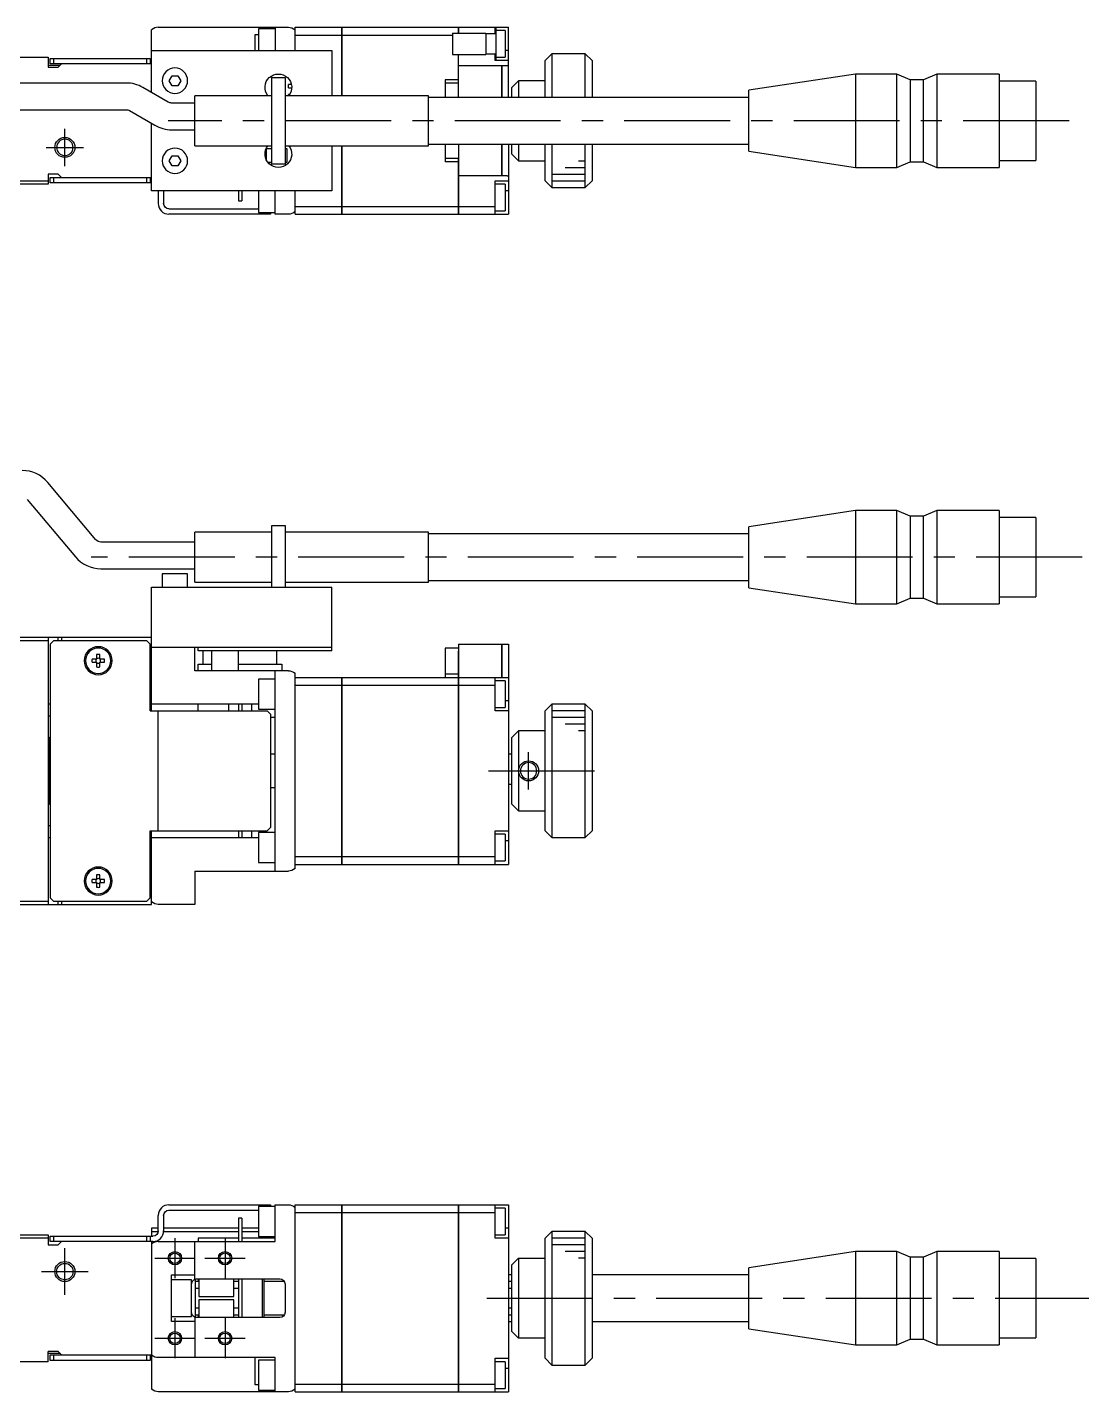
# Model space of a CAD drawing. Extents: x -1 to 626, y -8 to 214.
# Drawn here: x 146.9 to 305.9, y 10 to 214.4 of the extents above; entities that cross this region are included whole.
import ezdxf

# ---------------------------------------------------------------- set-up
doc = ezdxf.new("R2010")
doc.units = 0
doc.header["$LTSCALE"] = 0.5
doc.linetypes.add('CENTER', pattern=[50.8, 31.75, -6.35, 6.35, -6.35])
for name, color, linetype in [('MSM_CENTER', 1, 'CENTER'), ('MSM_CONTINUOUS', 7, 'CONTINUOUS'), ('MSM_NARROW', 5, 'CONTINUOUS')]:
    doc.layers.add(name, color=color, linetype=linetype)

msp = doc.modelspace()

# ---------------------------------------------------------------- linework, layer by layer
at = {"layer": 'MSM_CENTER'}
for p, q in [((303, 200.39), (168, 200.39)), ((152.5, 193.59), (152.5, 199.19)), ((149.7, 196.39), (155.3, 196.39)), ((304.95, 135), (156.43, 135)), ((222, 100.2), (222, 105.8)), ((216, 103), (234, 103)), ((169, 33), (169, 27)), ((176.5, 33), (176.5, 27)), ((152.5, 24.5), (152.5, 31.5)), ((166, 30), (172, 30)), ((173.5, 30), (179.5, 30)), ((149, 28), (156, 28)), ((215.72, 24), (305.94, 24)), ((169, 21), (169, 15)), ((176.5, 21), (176.5, 15)), ((166, 18), (172, 18)), ((173.5, 18), (179.5, 18))]:
    msp.add_line(p, q, dxfattribs=at)
at = {"layer": 'MSM_CONTINUOUS'}
for p, q in [((165.5, 204.61), (165.5, 214.01)), ((166.5, 214.39), (186, 214.39)), ((181, 210.89), (181, 213.33)), ((181, 213.33), (181.5, 213.33)), ((184, 214.14), (181.5, 214.14)), ((181.5, 214.14), (181.5, 210.89)), ((184, 214.39), (184, 210.89)), ((187, 210.89), (187, 214.39)), ((187, 214.39), (193.99, 214.39)), ((187, 213.23), (193.99, 213.23)), ((193.99, 204.14), (193.99, 214.39)), ((194, 214.38), (193.99, 214.38)), ((194, 213.23), (193.99, 213.23)), ((194, 214.39), (211.49, 214.39)), ((194, 214.39), (194, 204.14)), ((194, 213.23), (210.6, 213.23)), ((210.6, 213.49), (210.6, 210.29)), ((210.6, 213.49), (215.6, 213.49)), ((211.49, 213.49), (211.49, 214.39)), ((211.5, 214.38), (211.49, 214.38)), ((211.5, 214.39), (211.5, 213.49)), ((211.5, 214.39), (219, 214.39)), ((215.6, 213.49), (215.6, 210.29)), ((217.1, 213.39), (215.6, 213.39)), ((217, 213.39), (217, 214.39)), ((217.1, 214.39), (217.1, 209.39)), ((218.5, 213.89), (217.1, 213.89)), ((218.5, 213.89), (218.5, 209.89)), ((219, 203.89), (219, 214.39)), ((165.5, 210.89), (192.5, 210.89)), ((192.5, 210.89), (192.5, 204.14)), ((219, 210.89), (218.5, 210.89)), ((58.5, 209.89), (150, 209.89)), ((150, 209.89), (150, 208.39)), ((151.75, 208.64), (150, 208.64)), ((150.3, 209.69), (165.3, 209.69)), ((150.3, 208.89), (150.3, 209.69)), ((165.5, 208.89), (150.3, 208.89)), ((150.8, 209.69), (150.8, 208.89)), ((152, 208.89), (151.5, 208.39)), ((164.8, 208.89), (164.8, 209.69)), ((165.3, 209.69), (165.3, 208.89)), ((210.6, 210.29), (215.6, 210.29)), ((211.49, 206.04), (211.49, 210.29)), ((211.5, 203.89), (211.5, 210.29)), ((211.5, 208.64), (217.99, 208.64)), ((215.6, 210.39), (217.1, 210.39)), ((217, 209.39), (217, 210.39)), ((219, 209.39), (217, 209.39)), ((217.1, 209.89), (218.5, 209.89)), ((217.99, 203.89), (217.99, 208.64)), ((218, 208.63), (217.99, 208.63)), ((218, 208.64), (218.8, 208.64)), ((218, 208.64), (218, 203.89)), ((218.8, 208.62), (218.8, 208.64)), ((219, 208.62), (218.8, 208.62)), ((225.5, 210.39), (224.5, 209.39)), ((224.5, 203.89), (224.5, 209.39)), ((230.5, 210.39), (225.5, 210.39)), ((225.5, 210.39), (225.5, 203.89)), ((231.5, 209.39), (230.5, 210.39)), ((230.5, 203.89), (230.5, 210.39)), ((231.5, 209.39), (231.5, 203.89)), ((150, 208.39), (151.5, 208.39)), ((168.13, 206.39), (168.57, 207.14)), ((168.57, 207.14), (169.43, 207.14)), ((169.43, 207.14), (169.87, 206.39)), ((183.5, 206.89), (185.5, 206.89)), ((183.5, 193.89), (183.5, 206.89)), ((185.5, 206.89), (185.5, 193.89)), ((209.5, 206.54), (209.5, 203.89)), ((211.49, 206.54), (209.5, 206.54)), ((271, 207.39), (255, 204.96)), ((277.2, 207.39), (271, 207.39)), ((271, 207.39), (271, 193.39)), ((279.2, 206.54), (277.2, 207.39)), ((277.2, 193.39), (277.2, 207.39)), ((281.2, 206.54), (279.2, 206.54)), ((279.2, 206.54), (279.2, 194.24)), ((283.2, 207.39), (281.2, 206.54)), ((281.2, 194.24), (281.2, 206.54)), ((292.5, 207.39), (283.2, 207.39)), ((283.2, 207.39), (283.2, 193.39)), ((292.5, 207.39), (292.5, 193.39)), ((161.7, 206.04), (140.5, 206.04)), ((168, 203.17), (164.2, 205.37)), ((168.57, 205.64), (168.13, 206.39)), ((169.43, 205.64), (168.57, 205.64)), ((169.87, 206.39), (169.43, 205.64)), ((186.45, 205.81), (186, 205.81)), ((186, 205.31), (186, 205.81)), ((186, 205.31), (186.5, 205.31)), ((211.5, 206.04), (209.5, 206.04)), ((219.5, 205.39), (220.5, 206.39)), ((219.5, 203.89), (219.5, 205.39)), ((224.5, 206.39), (220.5, 206.39)), ((220.5, 206.39), (220.5, 203.89)), ((255, 195.82), (255, 204.96)), ((298, 206.34), (292.5, 206.34)), ((298, 206.34), (298, 194.44)), ((172, 203.04), (168.5, 203.04)), ((183.5, 204.14), (172, 204.14)), ((172, 196.64), (172, 204.14)), ((207, 204.14), (185.5, 204.14)), ((186.19, 204.31), (186, 204.31)), ((186, 204.14), (186, 204.31)), ((207, 196.64), (207, 204.14)), ((255, 203.89), (207, 203.89)), ((140.5, 202.04), (161.7, 202.04)), ((162.2, 201.9), (166, 199.71)), ((165.5, 189.89), (165.5, 200)), ((168.5, 199.04), (172, 199.04)), ((172, 196.64), (183.5, 196.64)), ((185.5, 196.64), (207, 196.64)), ((192.5, 196.64), (192.5, 189.89)), ((193.99, 186.39), (193.99, 196.64)), ((194, 196.64), (194, 186.39)), ((207, 196.89), (255, 196.89)), ((209.5, 196.89), (209.5, 194.23)), ((211.5, 196.89), (211.5, 186.39)), ((217.99, 192.14), (217.99, 196.89)), ((218, 196.89), (218, 192.14)), ((219, 196.89), (219, 186.39)), ((219.5, 195.39), (219.5, 196.89)), ((220.5, 196.89), (220.5, 194.39)), ((224.5, 191.39), (224.5, 196.89)), ((225.5, 196.89), (225.5, 190.39)), ((230.5, 190.39), (230.5, 196.89)), ((231.5, 196.89), (231.5, 191.39)), ((168.13, 194.39), (168.57, 195.14)), ((168.57, 193.64), (168.13, 194.39)), ((168.57, 195.14), (169.43, 195.14)), ((169.43, 195.14), (169.87, 194.39)), ((169.87, 194.39), (169.43, 193.64)), ((183.5, 196.16), (182.67, 196.16)), ((182.67, 196.16), (182.67, 194.59)), ((185.82, 196.16), (185.5, 196.16)), ((185.82, 194.16), (185.82, 196.16)), ((211.5, 194.73), (209.5, 194.73)), ((211.49, 194.23), (209.5, 194.23)), ((211.49, 186.39), (211.49, 194.73)), ((220.5, 194.39), (219.5, 195.39)), ((220.5, 194.39), (224.5, 194.39)), ((255, 195.82), (271, 193.39)), ((277.2, 193.39), (279.2, 194.24)), ((279.2, 194.24), (281.2, 194.24)), ((281.2, 194.24), (283.2, 193.39)), ((292.5, 194.44), (298, 194.44)), ((150, 192.39), (150, 190.89)), ((151.5, 192.39), (150, 192.39)), ((151.5, 192.39), (152, 191.89)), ((169.43, 193.64), (168.57, 193.64)), ((182.92, 194.16), (183.5, 194.16)), ((185.5, 193.89), (183.5, 193.89)), ((185.5, 194.16), (185.82, 194.16)), ((217.99, 192.14), (211.5, 192.14)), ((218, 192.15), (217.99, 192.15)), ((218.8, 192.14), (218, 192.14)), ((218.8, 192.16), (219, 192.16)), ((218.8, 192.14), (218.8, 192.16)), ((271, 193.39), (277.2, 193.39)), ((283.2, 193.39), (292.5, 193.39)), ((150, 190.89), (137, 190.89)), ((137.11, 191.39), (150, 191.39)), ((150.3, 191.09), (150.3, 191.89)), ((150.3, 191.89), (165.5, 191.89)), ((165.5, 191.09), (150.3, 191.09)), ((150.8, 191.89), (150.8, 191.09)), ((164.8, 191.09), (164.8, 191.89)), ((165.3, 191.89), (165.3, 191.09)), ((217, 186.39), (217, 191.39)), ((217, 191.39), (219, 191.39)), ((218.5, 190.89), (217, 190.89)), ((218.5, 190.89), (218.5, 186.89)), ((224.5, 191.39), (225.5, 190.39)), ((225.5, 190.39), (230.5, 190.39)), ((230.5, 190.39), (231.5, 191.39)), ((192.5, 189.89), (165.5, 189.89)), ((166.5, 189.89), (166.5, 187.99)), ((167.3, 189.89), (167.3, 187.99)), ((178.5, 189.89), (178.5, 188.39)), ((178.5, 188.39), (179, 188.39)), ((179, 189.89), (179, 188.39)), ((181.5, 189.89), (181.5, 186.64)), ((184, 186.39), (184, 189.89)), ((187, 186.39), (187, 189.89)), ((219, 189.89), (218.5, 189.89)), ((168.1, 187.19), (181.5, 187.19)), ((183.3, 186.39), (168.1, 186.39)), ((181.5, 186.64), (184, 186.64)), ((182.8, 186.39), (182.8, 186.64)), ((183.3, 186.64), (183.3, 186.39)), ((186, 186.39), (184, 186.39)), ((187, 187.54), (193.99, 187.54)), ((187, 186.39), (193.99, 186.39)), ((194, 187.55), (193.99, 187.55)), ((194, 186.4), (193.99, 186.4)), ((194, 187.54), (211.49, 187.54)), ((194, 186.39), (211.49, 186.39)), ((211.5, 187.55), (211.49, 187.55)), ((211.5, 186.4), (211.49, 186.4)), ((211.5, 187.54), (217, 187.54)), ((211.5, 186.39), (219, 186.39)), ((217, 186.89), (218.5, 186.89)), ((157.13, 137.63), (149.93, 146.21)), ((146.87, 143.64), (154.07, 135.06)), ((271, 142), (255, 139.57)), ((271, 142), (271, 128)), ((277.2, 142), (271, 142)), ((277.2, 128), (277.2, 142)), ((279.2, 141.15), (277.2, 142)), ((279.2, 141.15), (279.2, 128.85)), ((281.2, 141.15), (279.2, 141.15)), ((283.2, 142), (281.2, 141.15)), ((281.2, 128.85), (281.2, 141.15)), ((283.2, 142), (283.2, 128)), ((292.5, 142), (283.2, 142)), ((292.5, 142), (292.5, 128)), ((183.5, 139.75), (185.5, 139.75)), ((183.5, 130.5), (183.5, 139.75)), ((185.5, 139.75), (185.5, 130.5)), ((255, 130.43), (255, 139.57)), ((298, 140.95), (292.5, 140.95)), ((298, 140.95), (298, 129.05)), ((172, 137.28), (157.9, 137.28)), ((172, 131.25), (172, 138.75)), ((183.5, 138.75), (172, 138.75)), ((207, 138.75), (185.5, 138.75)), ((207, 131.25), (207, 138.75)), ((255, 138.5), (207, 138.5)), ((157.9, 133.28), (172, 133.28)), ((170.9, 132.5), (167.1, 132.5)), ((167.1, 132.5), (167.1, 130.5)), ((170.9, 130.5), (170.9, 132.5)), ((172, 131.25), (183.5, 131.25)), ((185.5, 131.25), (207, 131.25)), ((207, 131.5), (255, 131.5)), ((165.5, 130.5), (192.5, 130.5)), ((165.5, 112), (165.5, 130.5)), ((192.5, 121), (192.5, 130.5)), ((255, 130.43), (271, 128)), ((277.2, 128), (279.2, 128.85)), ((279.2, 128.85), (281.2, 128.85)), ((281.2, 128.85), (283.2, 128)), ((292.5, 129.05), (298, 129.05)), ((271, 128), (277.2, 128)), ((283.2, 128), (292.5, 128)), ((165.5, 123), (128, 123)), ((150, 123), (150, 83)), ((151.5, 122.5), (151.5, 123)), ((152, 123), (152, 122.5)), ((150, 122.5), (137.61, 122.5)), ((150.8, 122.5), (150.3, 122)), ((150.3, 122), (150.3, 84)), ((164.8, 122.5), (150.8, 122.5)), ((165.3, 122), (164.8, 122.5)), ((165.3, 112), (165.3, 122)), ((192.5, 121.5), (165.5, 121.5)), ((172, 118), (172, 121.5)), ((172.5, 121), (172.5, 121.5)), ((192.5, 121), (172.5, 121)), ((173.25, 119), (173.25, 121)), ((174.5, 121), (174.5, 118)), ((178.5, 118), (178.5, 121)), ((184.25, 119), (184.25, 121)), ((211.5, 121.4), (209.5, 121.4)), ((209.5, 121.4), (209.5, 117)), ((211.49, 89), (211.49, 121)), ((211.49, 121), (211.5, 121)), ((211.5, 122), (217.99, 122)), ((211.5, 122), (211.5, 89)), ((217.99, 117), (217.99, 122)), ((218, 121.99), (217.99, 121.99)), ((218, 122), (219, 122)), ((218, 122), (218, 117)), ((219, 122), (219, 89)), ((157.26, 119.74), (156.58, 119.74)), ((156.58, 119.26), (157.26, 119.26)), ((157.26, 120.42), (157.26, 119.74)), ((157.26, 119.26), (157.26, 118.58)), ((157.74, 119.74), (157.74, 120.42)), ((158.42, 119.74), (157.74, 119.74)), ((157.74, 119.26), (158.42, 119.26)), ((157.74, 118.58), (157.74, 119.26)), ((172.5, 118), (172.5, 119)), ((172.5, 119), (174.5, 119)), ((178.5, 119), (185, 119)), ((185, 119), (185, 118)), ((186, 118), (172, 118)), ((181.5, 116.75), (181.5, 112.25)), ((184, 116.75), (181.5, 116.75)), ((184, 88), (184, 118)), ((187, 88.38), (187, 117.62)), ((187, 117), (193.99, 117)), ((193.99, 89), (193.99, 117)), ((194, 116.99), (193.99, 116.99)), ((194, 117), (194, 89)), ((194, 117), (211.49, 117)), ((211.49, 117.5), (209.5, 117.5)), ((211.49, 118.4), (211.5, 118.4)), ((211.49, 117.3), (211.5, 117.3)), ((211.5, 116.99), (211.49, 116.99)), ((211.5, 117), (219, 117)), ((217, 112), (217, 117)), ((187, 115.85), (193.99, 115.85)), ((194, 115.84), (193.99, 115.84)), ((194, 115.85), (211.49, 115.85)), ((211.5, 115.84), (211.49, 115.84)), ((211.5, 115.85), (217, 115.85)), ((218.5, 116.5), (217, 116.5)), ((218.5, 116.5), (218.5, 112.5)), ((150.3, 113), (150, 113)), ((181.5, 113), (165.3, 113)), ((172.5, 112), (172.5, 113)), ((177, 113), (177, 112)), ((178.5, 113), (178.5, 112)), ((179, 113), (179, 112)), ((180.5, 112), (180.5, 113)), ((217, 112.5), (218.5, 112.5)), ((219, 113.5), (218.5, 113.5)), ((225.5, 113), (224.5, 112)), ((225.5, 113), (225.5, 93)), ((230.5, 113), (225.5, 113)), ((230.5, 93), (230.5, 113)), ((231.5, 112), (230.5, 113)), ((150, 111.25), (150.3, 111.25)), ((165.3, 112), (182.8, 112)), ((166.5, 94), (166.5, 112)), ((181.5, 112.25), (184, 112.25)), ((183.3, 111.5), (182.8, 112)), ((183.3, 111.5), (183.3, 94.5)), ((184, 111), (183.3, 111)), ((219, 112), (217, 112)), ((224.5, 94), (224.5, 112)), ((231.5, 112), (231.5, 94)), ((219.5, 108), (220.5, 109)), ((220.5, 109), (220.5, 97)), ((224.5, 109), (220.5, 109)), ((150.2, 108), (150, 107.8)), ((150.2, 108), (150.2, 98)), ((150.3, 108), (150.2, 108)), ((219.5, 98), (219.5, 108)), ((184, 105.5), (183.3, 105.5)), ((219.5, 105.5), (219, 105.5)), ((183.3, 100.5), (184, 100.5)), ((219, 101), (219.5, 101)), ((150, 98.2), (150.2, 98)), ((150.2, 98), (150.3, 98)), ((220.5, 97), (219.5, 98)), ((220.5, 97), (224.5, 97)), ((150.3, 94.75), (150, 94.75)), ((182.8, 94), (183.3, 94.5)), ((150, 93), (150.3, 93)), ((165.3, 84), (165.3, 94)), ((165.3, 94), (182.8, 94)), ((165.3, 93), (181.5, 93)), ((165.5, 83), (165.5, 94)), ((178.5, 94), (178.5, 93)), ((179, 94), (179, 93)), ((180.5, 93), (180.5, 94)), ((181.5, 93.75), (181.5, 89.25)), ((184, 93.75), (181.5, 93.75)), ((217, 89), (217, 94)), ((217, 94), (219, 94)), ((218.5, 93.5), (217, 93.5)), ((218.5, 93.5), (218.5, 89.5)), ((219, 92.5), (218.5, 92.5)), ((224.5, 94), (225.5, 93)), ((225.5, 93), (230.5, 93)), ((230.5, 93), (231.5, 94)), ((187, 90.15), (193.99, 90.15)), ((194, 90.16), (193.99, 90.16)), ((194, 90.15), (211.49, 90.15)), ((211.5, 90.16), (211.49, 90.16)), ((211.5, 90.15), (217, 90.15)), ((172, 88), (186, 88)), ((172, 88), (172, 83)), ((181.5, 89.25), (184, 89.25)), ((187, 89), (193.99, 89)), ((194, 89.01), (193.99, 89.01)), ((194, 89), (211.49, 89)), ((211.5, 89.01), (211.49, 89.01)), ((211.5, 89), (219, 89)), ((217, 89.5), (218.5, 89.5)), ((157.26, 86.74), (156.58, 86.74)), ((156.58, 86.26), (157.26, 86.26)), ((157.26, 87.42), (157.26, 86.74)), ((157.26, 86.26), (157.26, 85.58)), ((157.74, 86.74), (157.74, 87.42)), ((158.42, 86.74), (157.74, 86.74)), ((157.74, 85.58), (157.74, 86.26)), ((157.74, 86.26), (158.42, 86.26)), ((150.3, 84), (150.8, 83.5)), ((164.8, 83.5), (165.3, 84)), ((128, 83), (165.5, 83)), ((137.61, 83.5), (150, 83.5)), ((150.8, 83.5), (164.8, 83.5)), ((151.5, 83), (151.5, 83.5)), ((152, 83.5), (152, 83)), ((172, 83), (166.5, 83)), ((168.1, 38), (183.3, 38)), ((168.1, 37.2), (181.5, 37.2)), ((181.5, 37.75), (181.5, 33.25)), ((184, 37.75), (181.5, 37.75)), ((182.8, 37.75), (182.8, 38)), ((183.3, 38), (183.3, 37.75)), ((184, 32.5), (184, 38)), ((184, 38), (186, 38)), ((187, 38), (193.99, 38)), ((187, 10), (187, 38)), ((187, 36.85), (193.99, 36.85)), ((193.99, 10), (193.99, 38)), ((194, 37.99), (193.99, 37.99)), ((194, 36.84), (193.99, 36.84)), ((194, 38), (211.49, 38)), ((194, 38), (194, 10)), ((194, 36.85), (211.49, 36.85)), ((211.49, 10), (211.49, 38)), ((211.5, 37.99), (211.49, 37.99)), ((211.5, 36.84), (211.49, 36.84)), ((211.5, 38), (211.5, 10)), ((211.5, 38), (219, 38)), ((211.5, 36.85), (217, 36.85)), ((217, 33), (217, 38)), ((218.5, 37.5), (217, 37.5)), ((218.5, 37.5), (218.5, 33.5)), ((219, 38), (219, 10)), ((166.5, 34.1), (166.5, 36.4)), ((167.3, 36.4), (167.3, 34.1)), ((178.5, 36), (178.5, 32.5)), ((179, 36), (178.5, 36)), ((179, 36), (179, 32.5)), ((137, 33.5), (150, 33.5)), ((150, 33), (137.11, 33)), ((150, 33.5), (150, 32)), ((150.3, 33.3), (165.7, 33.3)), ((150.3, 32.5), (150.3, 33.3)), ((150.8, 33.3), (150.8, 32.5)), ((164.8, 32.5), (164.8, 33.3)), ((165.3, 33.3), (165.3, 32.5)), ((165.5, 34.5), (165.5, 33.3)), ((166.5, 34.5), (165.5, 34.5)), ((165.5, 34), (166.49, 34)), ((178.5, 34.5), (167.3, 34.5)), ((167.3, 34), (178.5, 34)), ((172.5, 33), (172.5, 32.5)), ((178.5, 33), (172.5, 33)), ((181.5, 34.5), (179, 34.5)), ((179, 34), (181.5, 34)), ((184, 33), (179, 33)), ((181.5, 33.25), (184, 33.25)), ((217, 33.5), (218.5, 33.5)), ((219, 33), (217, 33)), ((219, 34.5), (218.5, 34.5)), ((225.5, 34), (224.5, 33)), ((224.5, 15), (224.5, 33)), ((225.5, 34), (225.5, 14)), ((230.5, 34), (225.5, 34)), ((230.5, 14), (230.5, 34)), ((231.5, 33), (230.5, 34)), ((231.5, 33), (231.5, 15)), ((150, 32), (151.5, 32)), ((165.7, 32.5), (150.3, 32.5)), ((152, 32.5), (151.5, 32)), ((165.5, 32.5), (165.5, 15.5)), ((166.5, 32.5), (184, 32.5)), ((172, 26.87), (172, 32.5)), ((271, 31), (255, 28.57)), ((271, 31), (271, 17)), ((277.2, 31), (271, 31)), ((277.2, 17), (277.2, 31)), ((279.2, 30.15), (277.2, 31)), ((283.2, 31), (281.2, 30.15)), ((283.2, 31), (283.2, 17)), ((292.5, 31), (283.2, 31)), ((292.5, 31), (292.5, 17)), ((220.5, 30), (219.5, 29)), ((219.5, 19), (219.5, 29)), ((220.5, 30), (224.5, 30)), ((220.5, 30), (220.5, 18)), ((279.2, 30.15), (279.2, 17.85)), ((281.2, 30.15), (279.2, 30.15)), ((281.2, 17.85), (281.2, 30.15)), ((298, 29.95), (292.5, 29.95)), ((298, 29.95), (298, 18.05)), ((168.5, 20.5), (168.5, 27.5)), ((168.5, 27.5), (172, 27.5)), ((171.5, 26.75), (168.5, 26.75)), ((171.5, 21.25), (171.5, 26.75)), ((172, 26.87), (172.09, 26.87)), ((172.01, 26.85), (172.09, 26.87)), ((172.1, 21.13), (172.1, 26.88)), ((172.3, 26.9), (184.7, 26.9)), ((172.5, 26.9), (172.5, 26.5)), ((172.6, 26.9), (172.6, 24.25)), ((177.8, 24.25), (177.8, 26.9)), ((178.5, 26.9), (178.5, 21.1)), ((179, 26.9), (179, 21.1)), ((182.1, 21.1), (182.1, 26.9)), ((182.3, 26.9), (182.3, 21.1)), ((219.5, 27.5), (219, 27.5)), ((255, 27.5), (231.5, 27.5)), ((255, 19.43), (255, 28.57)), ((172.6, 26.5), (172.1, 26.5)), ((172.1, 25.5), (172.6, 25.5)), ((178.5, 26.5), (177.8, 26.5)), ((177.8, 25.5), (178.5, 25.5)), ((185.39, 26.5), (182.3, 26.5)), ((185.5, 26.1), (185.5, 21.9)), ((219.5, 26.5), (219, 26.5)), ((219, 25.5), (219.5, 25.5)), ((172.6, 22.5), (172.1, 22.5)), ((172.6, 24.25), (177.8, 24.25)), ((172.6, 23.75), (172.6, 21.1)), ((177.8, 23.75), (172.6, 23.75)), ((177.8, 21.1), (177.8, 23.75)), ((178.5, 22.5), (177.8, 22.5)), ((219.5, 22.5), (219, 22.5)), ((168.5, 21.25), (171.5, 21.25)), ((172, 20.5), (168.5, 20.5)), ((172, 21.13), (172, 15.1)), ((172, 21.13), (172.09, 21.13)), ((172.09, 21.13), (172.01, 21.16)), ((172.1, 21.5), (172.6, 21.5)), ((184.7, 21.1), (172.3, 21.1)), ((172.5, 21.5), (172.5, 21.1)), ((177.8, 21.5), (178.5, 21.5)), ((182.3, 21.5), (185.39, 21.5)), ((219, 21.5), (219.5, 21.5)), ((219, 20.5), (219.5, 20.5)), ((231.5, 20.5), (255, 20.5)), ((219.5, 19), (220.5, 18)), ((255, 19.43), (271, 17)), ((224.5, 18), (220.5, 18)), ((271, 17), (277.2, 17)), ((277.2, 17), (279.2, 17.85)), ((279.2, 17.85), (281.2, 17.85)), ((281.2, 17.85), (283.2, 17)), ((283.2, 17), (292.5, 17)), ((292.5, 18.05), (298, 18.05)), ((150, 14.5), (127.8, 14.5)), ((151.5, 16), (150, 16)), ((150, 14.5), (150, 16)), ((150, 15.75), (151.75, 15.75)), ((150.3, 15.5), (165.5, 15.5)), ((150.3, 14.7), (150.3, 15.5)), ((165.3, 14.7), (150.3, 14.7)), ((150.8, 15.5), (150.8, 14.7)), ((151.5, 16), (152, 15.5)), ((164.8, 14.7), (164.8, 15.5)), ((165.3, 15.5), (165.3, 14.7)), ((165.5, 15.48), (165.5, 10.38)), ((184, 15.1), (166.5, 15.1)), ((181, 11.05), (181, 15.1)), ((181.5, 14.75), (181.5, 10.25)), ((184, 14.75), (181.5, 14.75)), ((184, 10), (184, 15.1)), ((217, 15), (219, 15)), ((217, 10), (217, 15)), ((218.5, 14.5), (217, 14.5)), ((218.5, 14.5), (218.5, 10.5)), ((224.5, 15), (225.5, 14)), ((230.5, 14), (231.5, 15)), ((219, 13.5), (218.5, 13.5)), ((225.5, 14), (230.5, 14)), ((181.5, 11.05), (181, 11.05)), ((181.5, 10.25), (184, 10.25)), ((187, 11.15), (193.99, 11.15)), ((194, 11.16), (193.99, 11.16)), ((194, 11.15), (211.49, 11.15)), ((211.5, 11.16), (211.49, 11.16)), ((211.5, 11.15), (217, 11.15)), ((217, 10.5), (218.5, 10.5)), ((186, 10), (166.5, 10)), ((187, 10), (193.99, 10)), ((194, 10.01), (193.99, 10.01)), ((194, 10), (211.49, 10)), ((211.5, 10.01), (211.49, 10.01)), ((211.5, 10), (219, 10))]:
    msp.add_line(p, q, dxfattribs=at)
at = {"layer": 'MSM_CONTINUOUS', "extrusion": (0, 0, -1)}
for p, q in [((171.64, 26.55), (171.66, 26.58)), ((171.66, 26.58), (171.69, 26.61)), ((171.69, 26.61), (171.72, 26.65)), ((171.72, 26.65), (171.75, 26.68)), ((171.75, 26.68), (171.77, 26.7)), ((171.77, 26.7), (171.8, 26.73)), ((171.8, 26.73), (171.84, 26.75)), ((171.84, 26.75), (171.87, 26.77)), ((171.87, 26.77), (171.9, 26.8)), ((171.9, 26.8), (171.94, 26.82)), ((171.94, 26.82), (171.97, 26.83)), ((171.97, 26.83), (172, 26.84)), ((172, 26.84), (172.01, 26.85)), ((171.5, 26.15), (171.51, 26.21)), ((171.5, 26.1), (171.5, 26.15)), ((171.51, 26.21), (171.52, 26.26)), ((171.52, 26.26), (171.53, 26.31)), ((171.53, 26.31), (171.54, 26.36)), ((171.54, 26.36), (171.56, 26.41)), ((171.56, 26.41), (171.58, 26.46)), ((171.58, 26.46), (171.61, 26.5)), ((171.61, 26.5), (171.64, 26.55)), ((171.5, 21.86), (171.5, 21.9)), ((171.5, 21.81), (171.5, 21.86)), ((171.51, 21.77), (171.5, 21.81)), ((171.52, 21.73), (171.51, 21.77)), ((171.53, 21.68), (171.52, 21.73)), ((171.55, 21.63), (171.53, 21.68)), ((171.57, 21.58), (171.55, 21.63)), ((171.59, 21.53), (171.57, 21.58)), ((171.61, 21.49), (171.59, 21.53)), ((171.64, 21.44), (171.61, 21.49)), ((171.67, 21.4), (171.64, 21.44)), ((171.71, 21.36), (171.67, 21.4)), ((171.74, 21.33), (171.71, 21.36)), ((171.77, 21.3), (171.74, 21.33)), ((171.8, 21.28), (171.77, 21.3)), ((171.83, 21.25), (171.8, 21.28)), ((171.86, 21.23), (171.83, 21.25)), ((171.89, 21.21), (171.86, 21.23)), ((171.92, 21.2), (171.89, 21.21)), ((171.94, 21.18), (171.92, 21.2)), ((171.97, 21.17), (171.94, 21.18)), ((171.99, 21.16), (171.97, 21.17)), ((172.01, 21.16), (171.99, 21.16))]:
    msp.add_line(p, q, dxfattribs=at)
for centre, radius in [((-169, 206.39), 1.9), ((-152.5, 196.39), 1.23), ((-169, 194.39), 1.9), ((-157.5, 119.5), 2.1), ((-157.5, 119.5), 1.9), ((-222, 103), 1.23), ((-157.5, 86.5), 2.1), ((-157.5, 86.5), 1.9)]:
    msp.add_circle(centre, radius, dxfattribs=at)
at = {"layer": 'MSM_CONTINUOUS'}
for centre, radius in [((169, 30), 0.783), ((176.5, 30), 0.783), ((152.5, 28), 1.23), ((169, 18), 0.783), ((176.5, 18), 0.783)]:
    msp.add_circle(centre, radius, dxfattribs=at)
for centre, radius, start, end in [((166.5, 212.89), 1.5, 90, 131.8103), ((161.7, 201.04), 5, 60, 90), ((168.5, 204.04), 5, 240, 270), ((168.1, 187.99), 1.6, 180, 270), ((146.1, 143), 5, 40, 90), ((157.9, 138.28), 5, 220, 270), ((157.5, 119.5), 0.95, 165.3667, 194.6333), ((157.5, 119.5), 0.365, 138.8496, 221.1504), ((157.5, 119.5), 0.95, 75.3667, 104.6333), ((157.5, 119.5), 0.365, 48.8496, 131.1504), ((157.5, 119.5), 0.365, 228.8496, 311.1504), ((157.5, 119.5), 0.95, 255.3667, 284.6333), ((157.5, 119.5), 0.365, 318.8496, 41.1504), ((157.5, 119.5), 0.95, 345.3667, 14.6333), ((157.5, 86.5), 0.95, 165.3667, 194.6333), ((157.5, 86.5), 0.365, 138.8496, 221.1504), ((157.5, 86.5), 0.95, 75.3667, 104.6333), ((157.5, 86.5), 0.365, 48.8496, 131.1504), ((157.5, 86.5), 0.365, 228.8496, 311.1504), ((157.5, 86.5), 0.365, 318.8496, 41.1504), ((157.5, 86.5), 0.95, 345.3667, 14.6333), ((157.5, 86.5), 0.95, 255.3667, 284.6333), ((168.1, 36.4), 1.6, 90, 180), ((165.7, 34.1), 1.6, 270, 0), ((166.5, 31), 1.5, 90, 131.8103)]:
    msp.add_arc(centre, radius, start, end, dxfattribs=at)
at = {"layer": 'MSM_CONTINUOUS', "extrusion": (0, 0, -1)}
for centre, radius, start, end in [((-186, 212.89), 1.5, 90, 131.8103), ((-184.5, 205.39), 2, 321.3178, 218.6822), ((-183.2, 207.05), 0.2, 179.1937, 284.9256), ((-168.5, 204.04), 1, 270, 300), ((-161.7, 201.04), 1, 90, 120), ((-184.5, 195.39), 2, 141.3178, 38.6822), ((-168.1, 187.99), 0.8, 270, 0), ((-186, 187.89), 1.5, 228.1897, 270), ((-157.9, 138.28), 1, 270, 320), ((-186, 116.5), 1.5, 90, 131.8103), ((-186, 89.5), 1.5, 228.1897, 270), ((-166.5, 84.5), 1.5, 270, 311.8103), ((-168.1, 36.4), 0.8, 0, 90), ((-186, 36.5), 1.5, 90, 131.8103), ((-165.7, 34.1), 0.8, 180, 270), ((-172.3, 26.1), 0.8, 74.8734, 90), ((-184.7, 26.1), 0.8, 90, 180), ((-172.3, 21.9), 0.8, 270, 285.1266), ((-184.7, 21.9), 0.8, 180, 270), ((-166.5, 16.6), 1.5, 270, 311.8103), ((-166.5, 11.5), 1.5, 270, 311.8103), ((-186, 11.5), 1.5, 228.1897, 270)]:
    msp.add_arc(centre, radius, start, end, dxfattribs=at)
at = {"layer": 'MSM_NARROW'}
for p, q in [((229.5, 194.39), (230.5, 194.39)), ((225.5, 192.39), (230.5, 192.39)), ((227.5, 193.39), (230.5, 193.39)), ((225.5, 191.39), (230.5, 191.39)), ((230.5, 112), (225.5, 112)), ((230.5, 111), (225.5, 111)), ((230.5, 110), (227.5, 110)), ((230.5, 109), (229.5, 109)), ((230.5, 33), (225.5, 33)), ((230.5, 32), (225.5, 32)), ((230.5, 31), (227.5, 31)), ((230.5, 30), (229.5, 30))]:
    msp.add_line(p, q, dxfattribs=at)
for centre, radius in [((152.5, 196.39), 1.5), ((222, 103), 1.5), ((169, 30), 1), ((176.5, 30), 1), ((152.5, 28), 1.5), ((169, 18), 1), ((176.5, 18), 1)]:
    msp.add_circle(centre, radius, dxfattribs=at)

doc.saveas('drawing.dxf')
